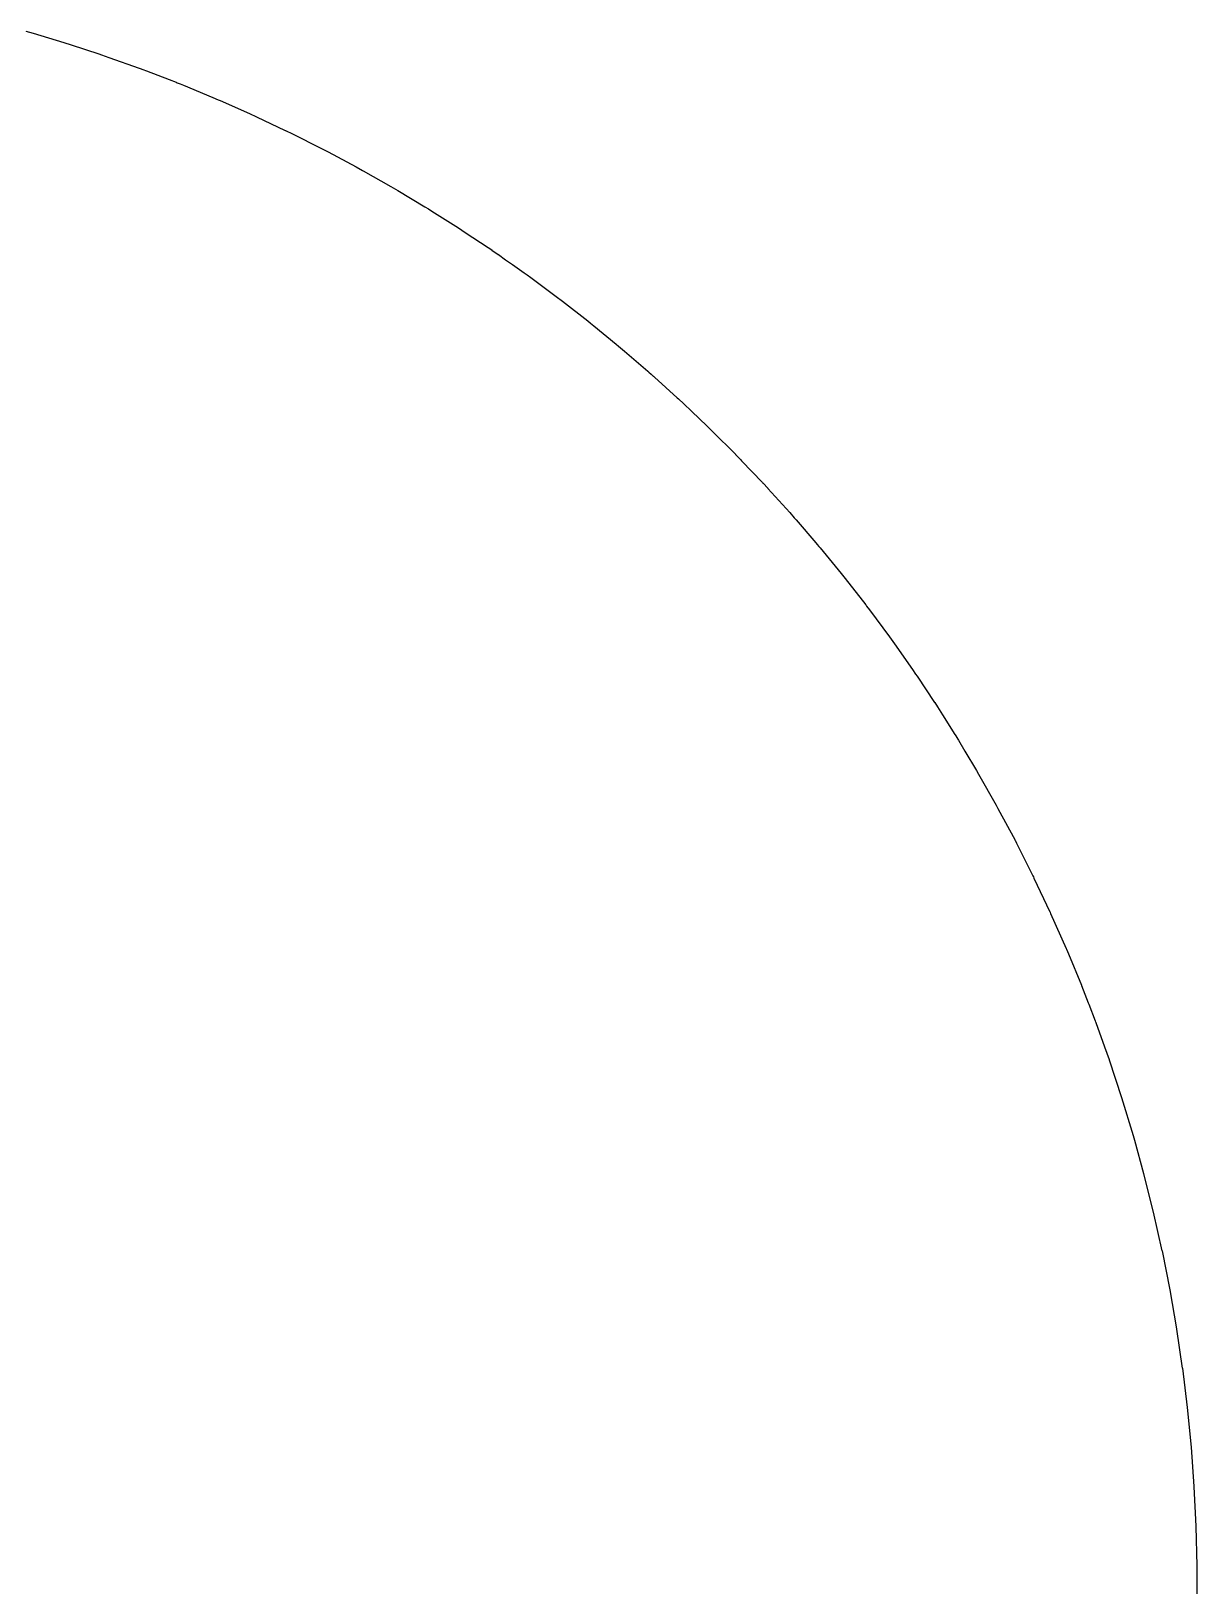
# Model space of a CAD drawing. Header units: inches. Extents: x -2.56 to 2.56, y -2.56 to 2.56.
# Drawn here: x 0.714 to 2.559, y 0 to 2.46 of the extents above; entities that cross this region are included whole.
import ezdxf

# ---------------------------------------------------------------- set-up
doc = ezdxf.new("R2010")
doc.units = ezdxf.units.IN
doc.header["$MEASUREMENT"] = 0
doc.layers.add('BLACK', color=250, linetype='CONTINUOUS')

msp = doc.modelspace()

# ---------------------------------------------------------------- linework, layer by layer
at = {"layer": 'BLACK', "linetype": 'CONTINUOUS'}
for p, q in [((0.7057, 2.4597), (0.717, 2.4565)), ((0.717, 2.4565), (0.7171, 2.4565)), ((0.7171, 2.4565), (0.7171, 2.4565)), ((0.7171, 2.4565), (0.7171, 2.4564)), ((0.7171, 2.4564), (0.7659, 2.4417)), ((0.7659, 2.4417), (0.7659, 2.4416)), ((0.7659, 2.4416), (0.7659, 2.4416)), ((0.7659, 2.4416), (0.7773, 2.4381)), ((0.7773, 2.4381), (0.7773, 2.4381)), ((0.7773, 2.4381), (0.7774, 2.438)), ((0.7774, 2.438), (0.7774, 2.438)), ((0.7774, 2.438), (0.8209, 2.4237)), ((0.8209, 2.4237), (0.8256, 2.4221)), ((0.8256, 2.4221), (0.8256, 2.4221)), ((0.8256, 2.4221), (0.8256, 2.4221)), ((0.8256, 2.4221), (0.8256, 2.4221)), ((0.8256, 2.4221), (0.8371, 2.4182)), ((0.8371, 2.4182), (0.8371, 2.4182)), ((0.8371, 2.4182), (0.8372, 2.4182)), ((0.8372, 2.4182), (0.8372, 2.4182)), ((0.8372, 2.4182), (0.8848, 2.4011)), ((0.8848, 2.4011), (0.8848, 2.4011)), ((0.8848, 2.4011), (0.8849, 2.4011)), ((0.8849, 2.4011), (0.8849, 2.4011)), ((0.8849, 2.4011), (0.8863, 2.4006)), ((0.8863, 2.4006), (0.8863, 2.4006)), ((0.8863, 2.4006), (0.8906, 2.399)), ((0.8906, 2.399), (0.8964, 2.3968)), ((0.8964, 2.3968), (0.8964, 2.3968)), ((0.8964, 2.3968), (0.8965, 2.3968)), ((0.8965, 2.3968), (0.8965, 2.3968)), ((0.8965, 2.3968), (0.8965, 2.3968)), ((0.8965, 2.3968), (0.9326, 2.3829)), ((0.9326, 2.3829), (0.9435, 2.3787)), ((0.9435, 2.3787), (0.9436, 2.3786)), ((0.9436, 2.3786), (0.9436, 2.3786)), ((0.9436, 2.3786), (0.9436, 2.3786)), ((0.9436, 2.3786), (0.9499, 2.3761)), ((0.9499, 2.3761), (0.9552, 2.374)), ((0.9552, 2.374), (0.9552, 2.374)), ((0.9552, 2.374), (0.9552, 2.374)), ((0.9552, 2.374), (0.9552, 2.374)), ((0.9552, 2.374), (1.0017, 2.3548)), ((1.0017, 2.3548), (1.0017, 2.3547)), ((1.0017, 2.3547), (1.0017, 2.3547)), ((1.0017, 2.3547), (1.0017, 2.3547)), ((1.0017, 2.3547), (1.0018, 2.3547)), ((1.0018, 2.3547), (1.0101, 2.3512)), ((1.0101, 2.3512), (1.0133, 2.3498)), ((1.0133, 2.3498), (1.0133, 2.3498)), ((1.0133, 2.3498), (1.0134, 2.3498)), ((1.0134, 2.3498), (1.0134, 2.3498)), ((1.0134, 2.3498), (1.0593, 2.3294)), ((1.0593, 2.3294), (1.0593, 2.3294)), ((1.0593, 2.3294), (1.0593, 2.3294)), ((1.0593, 2.3294), (1.0708, 2.3241)), ((1.0708, 2.3241), (1.0709, 2.3241)), ((1.0709, 2.3241), (1.0709, 2.3241)), ((1.0709, 2.3241), (1.0709, 2.3241)), ((1.0709, 2.3241), (1.1162, 2.3027)), ((1.1162, 2.3027), (1.1163, 2.3027)), ((1.1163, 2.3027), (1.1163, 2.3026)), ((1.1163, 2.3026), (1.1277, 2.2971)), ((1.1277, 2.2971), (1.1277, 2.2971)), ((1.1277, 2.2971), (1.1278, 2.2971)), ((1.1278, 2.2971), (1.1278, 2.297)), ((1.1278, 2.297), (1.1725, 2.2745)), ((1.1725, 2.2745), (1.1725, 2.2745)), ((1.1725, 2.2745), (1.1726, 2.2745)), ((1.1726, 2.2745), (1.1726, 2.2745)), ((1.1726, 2.2745), (1.1726, 2.2745)), ((1.1726, 2.2745), (1.1839, 2.2686)), ((1.1839, 2.2686), (1.1839, 2.2686)), ((1.1839, 2.2686), (1.184, 2.2686)), ((1.184, 2.2686), (1.184, 2.2686)), ((1.184, 2.2686), (1.2281, 2.245)), ((1.2281, 2.245), (1.2281, 2.245)), ((1.2281, 2.245), (1.2282, 2.245)), ((1.2282, 2.245), (1.2282, 2.245)), ((1.2282, 2.245), (1.2383, 2.2394)), ((1.2383, 2.2394), (1.2393, 2.2389)), ((1.2393, 2.2389), (1.2394, 2.2388)), ((1.2394, 2.2388), (1.2394, 2.2388)), ((1.2394, 2.2388), (1.2394, 2.2388)), ((1.2394, 2.2388), (1.2394, 2.2388)), ((1.2394, 2.2388), (1.2394, 2.2388)), ((1.2394, 2.2388), (1.283, 2.2141)), ((1.283, 2.2141), (1.283, 2.2141)), ((1.283, 2.2141), (1.283, 2.2141)), ((1.283, 2.2141), (1.283, 2.2141)), ((1.283, 2.2141), (1.2941, 2.2076)), ((1.2941, 2.2076), (1.2941, 2.2076)), ((1.2941, 2.2076), (1.2941, 2.2076)), ((1.2941, 2.2076), (1.2941, 2.2076)), ((1.2941, 2.2076), (1.3371, 2.1819)), ((1.3371, 2.1819), (1.3371, 2.1819)), ((1.3371, 2.1819), (1.3371, 2.1819)), ((1.3371, 2.1819), (1.3371, 2.1818)), ((1.3371, 2.1818), (1.3429, 2.1783)), ((1.3429, 2.1783), (1.348, 2.1751)), ((1.348, 2.1751), (1.348, 2.1751)), ((1.348, 2.1751), (1.348, 2.1751)), ((1.348, 2.1751), (1.3481, 2.1751)), ((1.3481, 2.1751), (1.3903, 2.1483)), ((1.3903, 2.1483), (1.3904, 2.1483)), ((1.3904, 2.1483), (1.3904, 2.1483)), ((1.3904, 2.1483), (1.3904, 2.1483)), ((1.3904, 2.1483), (1.4011, 2.1413)), ((1.4011, 2.1413), (1.4011, 2.1413)), ((1.4011, 2.1413), (1.4011, 2.1413)), ((1.4011, 2.1413), (1.4011, 2.1413)), ((1.4011, 2.1413), (1.4372, 2.1172)), ((1.4372, 2.1172), (1.4428, 2.1135)), ((1.4428, 2.1135), (1.4428, 2.1134)), ((1.4428, 2.1134), (1.4428, 2.1134)), ((1.4428, 2.1134), (1.4429, 2.1134)), ((1.4429, 2.1134), (1.4533, 2.1062)), ((1.4533, 2.1062), (1.4533, 2.1062)), ((1.4533, 2.1062), (1.4533, 2.1062)), ((1.4533, 2.1062), (1.4534, 2.1062)), ((1.4534, 2.1062), (1.4648, 2.0981)), ((1.4648, 2.0981), (1.4756, 2.0905)), ((1.4756, 2.0905), (1.4944, 2.0773)), ((1.4944, 2.0773), (1.4944, 2.0773)), ((1.4944, 2.0773), (1.4944, 2.0773)), ((1.4944, 2.0773), (1.4944, 2.0773)), ((1.4944, 2.0773), (1.4944, 2.0773)), ((1.4944, 2.0773), (1.499, 2.074)), ((1.499, 2.074), (1.5046, 2.0699)), ((1.5046, 2.0699), (1.5047, 2.0698)), ((1.5047, 2.0698), (1.5047, 2.0698)), ((1.5047, 2.0698), (1.5047, 2.0698)), ((1.5047, 2.0698), (1.545, 2.0399)), ((1.545, 2.0399), (1.5451, 2.0399)), ((1.5451, 2.0399), (1.5451, 2.0399)), ((1.5451, 2.0399), (1.5451, 2.0398)), ((1.5451, 2.0398), (1.5551, 2.0323)), ((1.5551, 2.0323), (1.5551, 2.0322)), ((1.5551, 2.0322), (1.5551, 2.0322)), ((1.5551, 2.0322), (1.5551, 2.0322)), ((1.5551, 2.0322), (1.5948, 2.0012)), ((1.5948, 2.0012), (1.5948, 2.0012)), ((1.5948, 2.0012), (1.5949, 2.0012)), ((1.5949, 2.0012), (1.5949, 2.0012)), ((1.5949, 2.0012), (1.599, 1.9979)), ((1.599, 1.9979), (1.6045, 1.9934)), ((1.6045, 1.9934), (1.6045, 1.9934)), ((1.6045, 1.9934), (1.6046, 1.9934)), ((1.6046, 1.9934), (1.6046, 1.9934)), ((1.6046, 1.9934), (1.64, 1.9643)), ((1.64, 1.9643), (1.64, 1.9643)), ((1.64, 1.9643), (1.6436, 1.9614)), ((1.6436, 1.9614), (1.6436, 1.9613)), ((1.6436, 1.9613), (1.6437, 1.9613)), ((1.6437, 1.9613), (1.6437, 1.9613)), ((1.6437, 1.9613), (1.653, 1.9534)), ((1.653, 1.9534), (1.653, 1.9534)), ((1.653, 1.9534), (1.6531, 1.9534)), ((1.6531, 1.9534), (1.6531, 1.9534)), ((1.6531, 1.9534), (1.6605, 1.947)), ((1.6605, 1.947), (1.6898, 1.9216)), ((1.6898, 1.9216), (1.6909, 1.9207)), ((1.6909, 1.9207), (1.6914, 1.9203)), ((1.6914, 1.9203), (1.6914, 1.9203)), ((1.6914, 1.9203), (1.6914, 1.9203)), ((1.6914, 1.9203), (1.6915, 1.9202)), ((1.6915, 1.9202), (1.6951, 1.917)), ((1.6951, 1.917), (1.6985, 1.914)), ((1.6985, 1.914), (1.6985, 1.914)), ((1.6985, 1.914), (1.6988, 1.9137)), ((1.6988, 1.9137), (1.7005, 1.9122)), ((1.7005, 1.9122), (1.7005, 1.9122)), ((1.7005, 1.9122), (1.7363, 1.8797)), ((1.7363, 1.8797), (1.7382, 1.8781)), ((1.7382, 1.8781), (1.7382, 1.878)), ((1.7382, 1.878), (1.7382, 1.878)), ((1.7382, 1.878), (1.7383, 1.878)), ((1.7383, 1.878), (1.7469, 1.8699)), ((1.7469, 1.8699), (1.7469, 1.8699)), ((1.7469, 1.8699), (1.747, 1.8699)), ((1.747, 1.8699), (1.7589, 1.8585)), ((1.7589, 1.8585), (1.7839, 1.8347)), ((1.7839, 1.8347), (1.7839, 1.8347)), ((1.7839, 1.8347), (1.784, 1.8346)), ((1.784, 1.8346), (1.784, 1.8346)), ((1.784, 1.8346), (1.7898, 1.8289)), ((1.7898, 1.8289), (1.7923, 1.8265)), ((1.7923, 1.8265), (1.7923, 1.8264)), ((1.7923, 1.8264), (1.7923, 1.8264)), ((1.7923, 1.8264), (1.7923, 1.8264)), ((1.7923, 1.8264), (1.8286, 1.7902)), ((1.8286, 1.7902), (1.8286, 1.7902)), ((1.8286, 1.7902), (1.8286, 1.7901)), ((1.8286, 1.7901), (1.8286, 1.7901)), ((1.8286, 1.7901), (1.8346, 1.7839)), ((1.8346, 1.7839), (1.8366, 1.7819)), ((1.8366, 1.7819), (1.8366, 1.7819)), ((1.8366, 1.7819), (1.8366, 1.7819)), ((1.8366, 1.7819), (1.8366, 1.7819)), ((1.8366, 1.7819), (1.8383, 1.7801)), ((1.8383, 1.7801), (1.8714, 1.7454)), ((1.8714, 1.7454), (1.8721, 1.7446)), ((1.8721, 1.7446), (1.8721, 1.7446)), ((1.8721, 1.7446), (1.8722, 1.7445)), ((1.8722, 1.7445), (1.8722, 1.7445)), ((1.8722, 1.7445), (1.8797, 1.7364)), ((1.8797, 1.7364), (1.8797, 1.7364)), ((1.8797, 1.7364), (1.8797, 1.7363)), ((1.8797, 1.7363), (1.8798, 1.7363)), ((1.8798, 1.7363), (1.9145, 1.698)), ((1.9145, 1.698), (1.9145, 1.6979)), ((1.9145, 1.6979), (1.9146, 1.6979)), ((1.9146, 1.6979), (1.9146, 1.6979)), ((1.9146, 1.6979), (1.9217, 1.6898)), ((1.9217, 1.6898), (1.9217, 1.6898)), ((1.9217, 1.6898), (1.9217, 1.6897)), ((1.9217, 1.6897), (1.9217, 1.6897)), ((1.9217, 1.6897), (1.9246, 1.6864)), ((1.9246, 1.6864), (1.9558, 1.6503)), ((1.9558, 1.6503), (1.9558, 1.6502)), ((1.9558, 1.6502), (1.9558, 1.6502)), ((1.9558, 1.6502), (1.9558, 1.6502)), ((1.9558, 1.6502), (1.9581, 1.6475)), ((1.9581, 1.6475), (1.9607, 1.6444)), ((1.9607, 1.6444), (1.9625, 1.6422)), ((1.9625, 1.6422), (1.9625, 1.6422)), ((1.9625, 1.6422), (1.9626, 1.6421)), ((1.9626, 1.6421), (1.9626, 1.6421)), ((1.9626, 1.6421), (1.9958, 1.6016)), ((1.9958, 1.6016), (1.9959, 1.6016)), ((1.9959, 1.6016), (1.9959, 1.6015)), ((1.9959, 1.6015), (1.9959, 1.6015)), ((1.9959, 1.6015), (1.996, 1.6014)), ((1.996, 1.6014), (1.996, 1.6014)), ((1.996, 1.6014), (2.0021, 1.5936)), ((2.0021, 1.5936), (2.0022, 1.5936)), ((2.0022, 1.5936), (2.0022, 1.5936)), ((2.0022, 1.5936), (2.0022, 1.5936)), ((2.0022, 1.5936), (2.0347, 1.5519)), ((2.0347, 1.5519), (2.0347, 1.5519)), ((2.0347, 1.5519), (2.0348, 1.5519)), ((2.0348, 1.5519), (2.0348, 1.5518)), ((2.0348, 1.5518), (2.0362, 1.55)), ((2.0362, 1.55), (2.0405, 1.5442)), ((2.0405, 1.5442), (2.0406, 1.5442)), ((2.0406, 1.5442), (2.0406, 1.5441)), ((2.0406, 1.5441), (2.0406, 1.5441)), ((2.0406, 1.5441), (2.0723, 1.5013)), ((2.0723, 1.5013), (2.0724, 1.5013)), ((2.0724, 1.5013), (2.0724, 1.5012)), ((2.0724, 1.5012), (2.0724, 1.5012)), ((2.0724, 1.5012), (2.0777, 1.4938)), ((2.0777, 1.4938), (2.0777, 1.4938)), ((2.0777, 1.4938), (2.0777, 1.4938)), ((2.0777, 1.4938), (2.0777, 1.4938)), ((2.0777, 1.4938), (2.0803, 1.4902)), ((2.0803, 1.4902), (2.0803, 1.4902)), ((2.0803, 1.4902), (2.1087, 1.4498)), ((2.1087, 1.4498), (2.1087, 1.4498)), ((2.1087, 1.4498), (2.1088, 1.4497)), ((2.1088, 1.4497), (2.1088, 1.4497)), ((2.1088, 1.4497), (2.1136, 1.4426)), ((2.1136, 1.4426), (2.1136, 1.4426)), ((2.1136, 1.4426), (2.1136, 1.4426)), ((2.1136, 1.4426), (2.116, 1.439)), ((2.116, 1.439), (2.1438, 1.3974)), ((2.1438, 1.3974), (2.1438, 1.3973)), ((2.1438, 1.3973), (2.1438, 1.3973)), ((2.1438, 1.3973), (2.1439, 1.3973)), ((2.1439, 1.3973), (2.1482, 1.3906)), ((2.1482, 1.3906), (2.1482, 1.3906)), ((2.1482, 1.3906), (2.1482, 1.3906)), ((2.1482, 1.3906), (2.1482, 1.3905)), ((2.1482, 1.3905), (2.1561, 1.378)), ((2.1561, 1.378), (2.1759, 1.3468)), ((2.1759, 1.3468), (2.1776, 1.3441)), ((2.1776, 1.3441), (2.1776, 1.3441)), ((2.1776, 1.3441), (2.1776, 1.344)), ((2.1776, 1.344), (2.1777, 1.344)), ((2.1777, 1.344), (2.1814, 1.3378)), ((2.1814, 1.3378), (2.1814, 1.3378)), ((2.1814, 1.3378), (2.1814, 1.3378)), ((2.1814, 1.3378), (2.1815, 1.3378)), ((2.1815, 1.3378), (2.1916, 1.3208)), ((2.1916, 1.3208), (2.2101, 1.29)), ((2.2101, 1.29), (2.2101, 1.29)), ((2.2101, 1.29), (2.2101, 1.29)), ((2.2101, 1.29), (2.2101, 1.2899)), ((2.2101, 1.2899), (2.2134, 1.2843)), ((2.2134, 1.2843), (2.2134, 1.2842)), ((2.2134, 1.2842), (2.2412, 1.2352)), ((2.2412, 1.2352), (2.2412, 1.2351)), ((2.2412, 1.2351), (2.2412, 1.2351)), ((2.2412, 1.2351), (2.2412, 1.2351)), ((2.2412, 1.2351), (2.244, 1.23)), ((2.244, 1.23), (2.244, 1.23)), ((2.244, 1.23), (2.271, 1.1796)), ((2.271, 1.1796), (2.271, 1.1795)), ((2.271, 1.1795), (2.271, 1.1795)), ((2.271, 1.1795), (2.271, 1.1794)), ((2.271, 1.1794), (2.2715, 1.1785)), ((2.2715, 1.1785), (2.2715, 1.1785)), ((2.2715, 1.1785), (2.2732, 1.1752)), ((2.2732, 1.1752), (2.2732, 1.1752)), ((2.2732, 1.1752), (2.2992, 1.1235)), ((2.2992, 1.1235), (2.2993, 1.1232)), ((2.2993, 1.1232), (2.2994, 1.1232)), ((2.2994, 1.1232), (2.2994, 1.1231)), ((2.2994, 1.1231), (2.2994, 1.1231)), ((2.2994, 1.1231), (2.3, 1.1219)), ((2.3, 1.1219), (2.3, 1.1219)), ((2.3, 1.1219), (2.3, 1.1219)), ((2.3, 1.1219), (2.301, 1.1197)), ((2.301, 1.1197), (2.301, 1.1197)), ((2.301, 1.1197), (2.301, 1.1197)), ((2.301, 1.1197), (2.301, 1.1197)), ((2.301, 1.1197), (2.3263, 1.0662)), ((2.3263, 1.0662), (2.3264, 1.0661)), ((2.3264, 1.0661), (2.3264, 1.0661)), ((2.3264, 1.0661), (2.3264, 1.0661)), ((2.3264, 1.0661), (2.3274, 1.0638)), ((2.3274, 1.0638), (2.3274, 1.0638)), ((2.3274, 1.0638), (2.3274, 1.0637)), ((2.3274, 1.0637), (2.3274, 1.0637)), ((2.3274, 1.0637), (2.3519, 1.0085)), ((2.3519, 1.0085), (2.3519, 1.0085)), ((2.3519, 1.0085), (2.352, 1.0084)), ((2.352, 1.0084), (2.352, 1.0084)), ((2.352, 1.0084), (2.3524, 1.0073)), ((2.3524, 1.0073), (2.3524, 1.0073)), ((2.3524, 1.0073), (2.3556, 0.9997)), ((2.3556, 0.9997), (2.376, 0.9503)), ((2.376, 0.9503), (2.3761, 0.9502)), ((2.3761, 0.9502), (2.3761, 0.9502)), ((2.3761, 0.9502), (2.3761, 0.9501)), ((2.3761, 0.9501), (2.3869, 0.9222)), ((2.3869, 0.9222), (2.3876, 0.9205)), ((2.3876, 0.9205), (2.3977, 0.8942)), ((2.3977, 0.8942), (2.3986, 0.8919)), ((2.3986, 0.8919), (2.3987, 0.8917)), ((2.3987, 0.8917), (2.3987, 0.8916)), ((2.3987, 0.8916), (2.3987, 0.8916)), ((2.3987, 0.8916), (2.3987, 0.8915)), ((2.3987, 0.8915), (2.4126, 0.8528)), ((2.4126, 0.8528), (2.4198, 0.8326)), ((2.4198, 0.8326), (2.4198, 0.8325)), ((2.4198, 0.8325), (2.4199, 0.8325)), ((2.4199, 0.8325), (2.4199, 0.8324)), ((2.4199, 0.8324), (2.4395, 0.7729)), ((2.4395, 0.7729), (2.4395, 0.7729)), ((2.4395, 0.7729), (2.4396, 0.7728)), ((2.4396, 0.7728), (2.4396, 0.7728)), ((2.4396, 0.7728), (2.4577, 0.7128)), ((2.4577, 0.7128), (2.4578, 0.7128)), ((2.4578, 0.7128), (2.4578, 0.7127)), ((2.4578, 0.7127), (2.4578, 0.7127)), ((2.4578, 0.7127), (2.4599, 0.7051)), ((2.4599, 0.7051), (2.4745, 0.6523)), ((2.4745, 0.6523), (2.4745, 0.6522)), ((2.4745, 0.6522), (2.4745, 0.6522)), ((2.4745, 0.6522), (2.4745, 0.6521)), ((2.4745, 0.6521), (2.4898, 0.5914)), ((2.4898, 0.5914), (2.4898, 0.5913)), ((2.4898, 0.5913), (2.4898, 0.5913)), ((2.4898, 0.5913), (2.4898, 0.5912)), ((2.4898, 0.5912), (2.5035, 0.5301)), ((2.5035, 0.5301), (2.5035, 0.53)), ((2.5035, 0.53), (2.5036, 0.53)), ((2.5036, 0.53), (2.5036, 0.5299)), ((2.5036, 0.5299), (2.5158, 0.4685)), ((2.5158, 0.4685), (2.5158, 0.4684)), ((2.5158, 0.4684), (2.5158, 0.4684)), ((2.5158, 0.4684), (2.5158, 0.4683)), ((2.5158, 0.4683), (2.5265, 0.4066)), ((2.5265, 0.4066), (2.5265, 0.4066)), ((2.5265, 0.4066), (2.5265, 0.4065)), ((2.5265, 0.4065), (2.5266, 0.4064)), ((2.5266, 0.4064), (2.5357, 0.3445)), ((2.5357, 0.3445), (2.5358, 0.3444)), ((2.5358, 0.3444), (2.5358, 0.3444)), ((2.5358, 0.3444), (2.5358, 0.3443)), ((2.5358, 0.3443), (2.5434, 0.2822)), ((2.5434, 0.2822), (2.5434, 0.2821)), ((2.5434, 0.2821), (2.5434, 0.282)), ((2.5434, 0.282), (2.5435, 0.282)), ((2.5435, 0.282), (2.5496, 0.2196)), ((2.5496, 0.2196), (2.5496, 0.2196)), ((2.5496, 0.2196), (2.5496, 0.2195)), ((2.5496, 0.2195), (2.5496, 0.2195)), ((2.5496, 0.2195), (2.5542, 0.157)), ((2.5542, 0.157), (2.5542, 0.157)), ((2.5542, 0.157), (2.5542, 0.1569)), ((2.5542, 0.1569), (2.5542, 0.1568)), ((2.5542, 0.1568), (2.5573, 0.0943)), ((2.5573, 0.0943), (2.5573, 0.0942)), ((2.5573, 0.0942), (2.5573, 0.0942)), ((2.5573, 0.0942), (2.5573, 0.0941)), ((2.5573, 0.0941), (2.5588, 0.0315)), ((2.5588, 0.0315), (2.5588, 0.0314)), ((2.5588, 0.0314), (2.5588, 0.0314)), ((2.5588, 0.0314), (2.5588, 0.0313)), ((2.5588, 0.0313), (2.5588, -0.0313))]:
    msp.add_line(p, q, dxfattribs=at)

doc.saveas('drawing.dxf')
